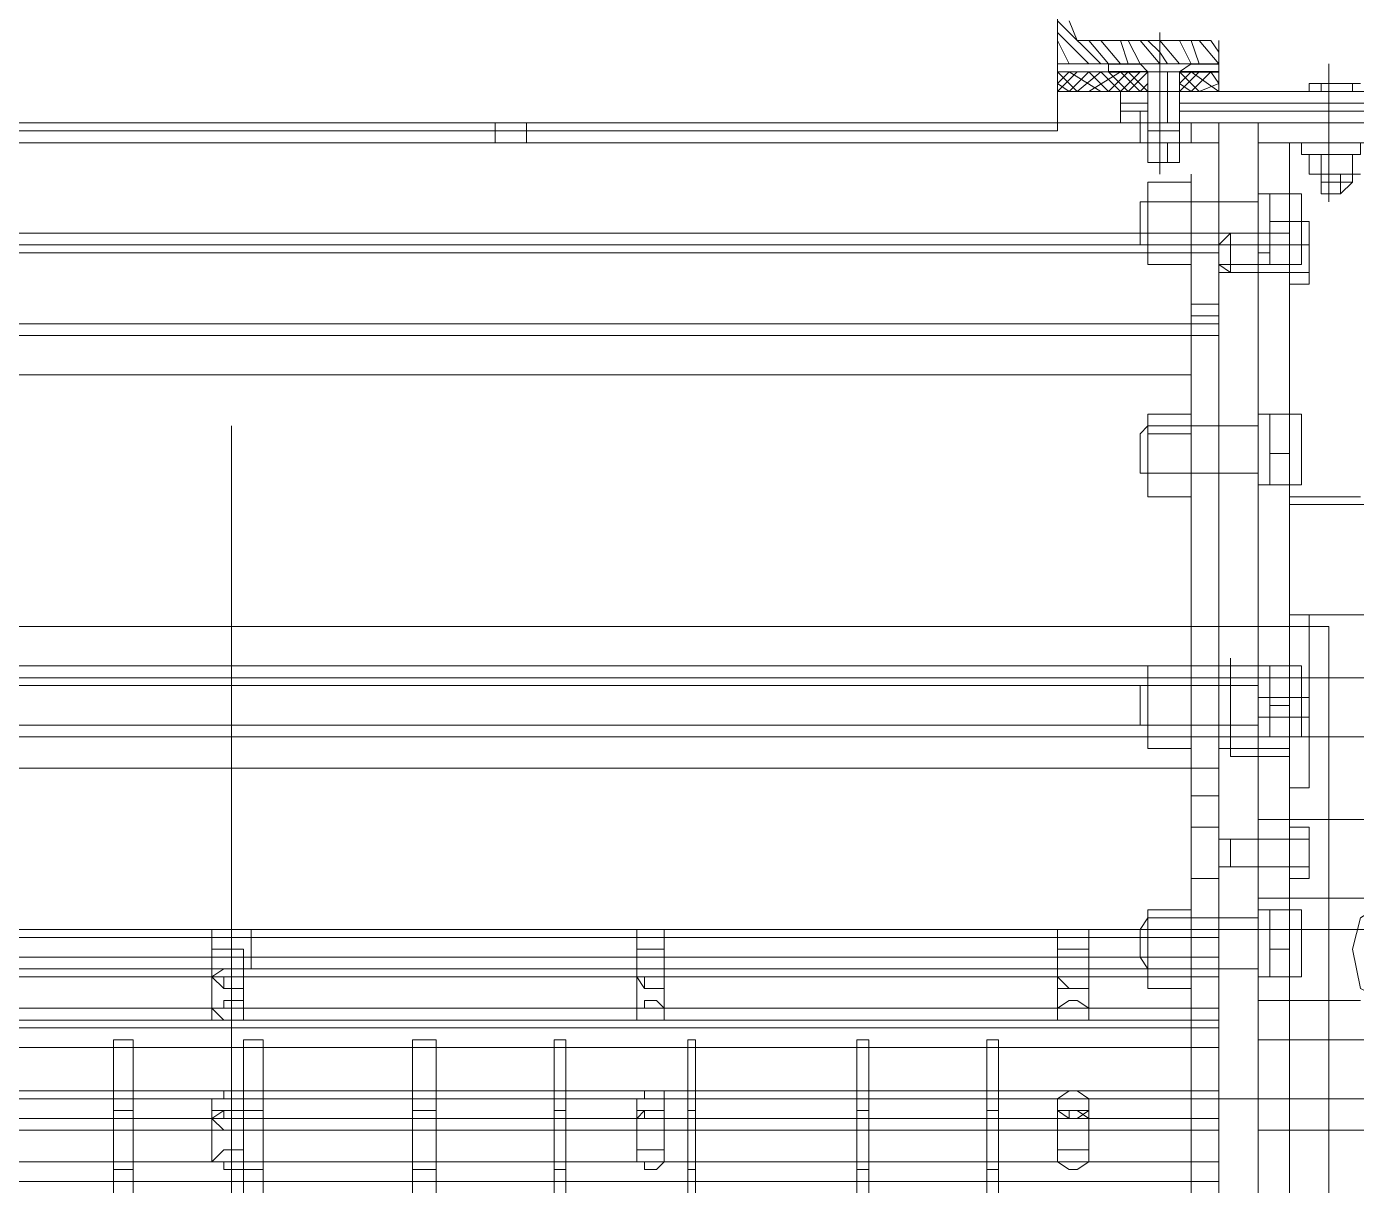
# Model space of a CAD drawing. Header units: millimetres. Extents: x 3220 to 226993, y 817 to 176024.
# Drawn here: x 73873.4 to 74362.5, y 89107.6 to 89533.6 of the extents above; entities that cross this region are included whole.
import ezdxf

# ---------------------------------------------------------------- set-up
doc = ezdxf.new("R2010")
doc.units = ezdxf.units.MM

# ---------------------------------------------------------------- blocks, each defined once
blk = doc.blocks.new('ligne broyage 2')
at = {"color": 7, "linetype": 'Continuous', "lineweight": 15, "true_color": 0x000007}
for points in [[(1771.13, 10342.84), (1771.13, 9728.04), (1771.13, 9728.04)], [(1771.13, 9811.94), (1771.13, 9752.63), (1711.82, 9752.63)], [(1771.13, 9811.94), (1771.13, 9752.63), (1711.82, 9752.63)], [(1759.56, 9761.31), (1763.9, 9761.31), (1766.79, 9768.55)], [(1759.56, 9761.31), (1763.9, 9761.31), (1766.79, 9768.55)], [(1711.82, 9752.63), (1711.82, 9756.97), (1714.71, 9761.31)], [(1711.82, 9756.97), (1711.82, 9761.31)], [(1711.82, 9752.63), (1711.82, 9756.97), (1714.71, 9761.31)], [(1711.82, 9756.97), (1711.82, 9761.31)], [(1759.56, 9761.31), (1714.71, 9761.31)], [(1759.56, 9761.31), (1714.71, 9761.31)]]:
    blk.add_lwpolyline(points, dxfattribs=at)
at = {"color": 1, "linetype": 'Continuous', "lineweight": 5, "true_color": 0x000001}
for points in [[(1755.22, 9752.63), (1771.13, 9768.55)], [(1759.56, 9752.63), (1771.13, 9764.21)], [(1711.82, 9752.63), (1719.05, 9761.31)], [(1719.05, 9752.63), (1721.95, 9761.31)], [(1721.95, 9752.63), (1726.29, 9761.31)], [(1726.29, 9752.63), (1733.52, 9761.31)], [(1733.52, 9752.63), (1740.75, 9761.31)], [(1733.52, 9756.97), (1737.86, 9761.31)], [(1740.75, 9752.63), (1745.09, 9761.31)], [(1745.09, 9752.63), (1747.99, 9761.31)], [(1747.99, 9752.63), (1755.22, 9761.31)], [(1752.32, 9752.63), (1759.56, 9761.31)], [(1766.79, 9752.63), (1771.13, 9761.31)], [(1730.63, 9752.63), (1733.52, 9756.97)], [(1771.13, 9752.63), (1771.13, 9756.97)]]:
    blk.add_lwpolyline(points, dxfattribs=at)
at = {"color": 7, "linetype": 'Continuous', "lineweight": 5, "true_color": 0x000007}
for points in [[(1755.22, 9752.63), (1771.13, 9768.55)], [(1733.52, 9712.13), (1733.52, 9764.21), (1733.52, 9764.21)], [(1759.56, 9752.63), (1771.13, 9764.21)], [(1711.82, 9752.63), (1719.05, 9761.31)], [(1719.05, 9752.63), (1721.95, 9761.31)], [(1721.95, 9752.63), (1726.29, 9761.31)], [(1726.29, 9752.63), (1733.52, 9761.31)], [(1733.52, 9756.97), (1737.86, 9761.31)], [(1733.52, 9752.63), (1740.75, 9761.31)], [(1740.75, 9752.63), (1745.09, 9761.31)], [(1745.09, 9752.63), (1747.99, 9761.31)], [(1747.99, 9752.63), (1755.22, 9761.31)], [(1752.32, 9752.63), (1759.56, 9761.31)], [(1766.79, 9752.63), (1771.13, 9761.31)], [(1730.63, 9752.63), (1733.52, 9756.97)], [(1771.13, 9752.63), (1771.13, 9756.97)], [(1671.32, 9702), (1671.32, 9752.63)], [(1671.32, 9702), (1671.32, 9752.63)], [(1711.82, 9749.74), (1711.82, 9752.63)], [(1721.95, 9752.63), (1711.82, 9752.63)], [(1711.82, 9749.74), (1711.82, 9752.63)], [(1711.82, 9742.51), (1721.95, 9749.74)], [(1711.82, 9745.4), (1714.71, 9749.74)], [(1711.82, 9745.4), (1714.71, 9749.74)], [(1711.82, 9742.51), (1721.95, 9749.74)], [(1721.95, 9742.51), (1714.71, 9749.74)], [(1721.95, 9742.51), (1714.71, 9749.74)], [(1719.05, 9742.51), (1726.29, 9749.74)], [(1726.29, 9742.51), (1719.05, 9749.74)], [(1719.05, 9742.51), (1726.29, 9749.74)], [(1726.29, 9742.51), (1719.05, 9749.74)], [(1726.29, 9749.74), (1721.95, 9752.63)], [(1726.29, 9745.4), (1721.95, 9749.74)], [(1726.29, 9745.4), (1721.95, 9749.74)], [(1726.29, 9749.74), (1726.29, 9730.94)], [(1730.63, 9749.74), (1730.63, 9730.94)], [(1737.86, 9749.74), (1740.75, 9752.63)], [(1737.86, 9742.51), (1745.09, 9749.74)], [(1737.86, 9745.4), (1737.86, 9749.74)], [(1745.09, 9742.51), (1737.86, 9749.74)], [(1737.86, 9749.74), (1752.32, 9749.74), (1740.75, 9749.74)], [(1737.86, 9749.74), (1737.86, 9730.94)], [(1737.86, 9745.4), (1737.86, 9749.74)], [(1737.86, 9742.51), (1745.09, 9749.74)], [(1745.09, 9742.51), (1737.86, 9749.74)], [(1737.86, 9749.74), (1737.86, 9730.94)], [(1752.32, 9752.63), (1740.75, 9752.63)], [(1740.75, 9742.51), (1747.99, 9749.74)], [(1747.99, 9742.51), (1740.75, 9749.74)], [(1740.75, 9742.51), (1747.99, 9749.74)], [(1747.99, 9742.51), (1740.75, 9749.74)], [(1745.09, 9742.51), (1752.32, 9749.74)], [(1752.32, 9742.51), (1745.09, 9749.74)], [(1745.09, 9742.51), (1752.32, 9749.74)], [(1752.32, 9742.51), (1745.09, 9749.74)], [(1747.99, 9742.51), (1755.22, 9749.74)], [(1759.56, 9742.51), (1747.99, 9749.74)], [(1747.99, 9742.51), (1755.22, 9749.74)], [(1759.56, 9742.51), (1747.99, 9749.74)], [(1752.32, 9742.51), (1759.56, 9749.74)], [(1752.32, 9742.51), (1759.56, 9749.74)], [(1755.22, 9742.51), (1766.79, 9749.74)], [(1763.9, 9742.51), (1755.22, 9749.74)], [(1755.22, 9742.51), (1766.79, 9749.74)], [(1763.9, 9742.51), (1755.22, 9749.74)], [(1766.79, 9742.51), (1759.56, 9749.74)], [(1766.79, 9742.51), (1759.56, 9749.74)], [(1763.9, 9742.51), (1771.13, 9749.74)], [(1771.13, 9742.51), (1763.9, 9749.74)], [(1763.9, 9742.51), (1771.13, 9749.74)], [(1771.13, 9742.51), (1763.9, 9749.74)], [(1771.13, 9745.4), (1766.79, 9749.74)], [(1771.13, 9745.4), (1766.79, 9749.74)], [(1662.64, 9745.4), (1659.74, 9745.4), (1659.74, 9745.4)], [(1662.64, 9745.4), (1678.55, 9745.4)], [(1662.64, 9745.4), (1662.64, 9742.51)], [(1678.55, 9745.4), (1662.64, 9745.4), (1662.64, 9745.4)], [(1674.21, 9745.4), (1674.21, 9742.51)], [(1678.55, 9745.4), (1678.55, 9742.51), (1678.55, 9742.51)], [(1719.05, 9742.51), (1711.82, 9745.4)], [(1719.05, 9742.51), (1711.82, 9745.4)], [(1721.95, 9742.51), (1726.29, 9745.4)], [(1721.95, 9742.51), (1726.29, 9745.4)], [(1726.29, 9742.51), (1726.29, 9745.4)], [(1726.29, 9742.51), (1726.29, 9745.4)], [(1740.75, 9742.51), (1737.86, 9745.4)], [(1740.75, 9742.51), (1737.86, 9745.4)], [(1766.79, 9742.51), (1771.13, 9745.4)], [(1766.79, 9742.51), (1771.13, 9745.4)], [(1771.13, 9742.51), (1771.13, 9745.4)], [(1771.13, 9742.51), (1771.13, 9745.4)], [(1755.22, 9742.51), (1655.4, 9742.51)], [(1659.74, 9742.51), (1678.55, 9742.51)], [(1714.71, 9742.51), (1711.82, 9742.51)], [(1714.71, 9742.51), (1711.82, 9742.51)], [(1747.99, 9730.94), (1747.99, 9742.51)], [(1726.29, 9735.28), (1655.4, 9735.28)], [(1747.99, 9735.28), (1737.86, 9735.28)], [(1740.75, 9730.94), (1740.75, 9735.28)], [(1659.74, 9723.7), (1655.4, 9723.7), (1697.35, 9723.7), (1655.4, 9723.7), (1655.4, 9730.94)], [(1655.4, 9730.94), (1755.22, 9730.94)], [(1655.4, 9730.94), (1755.22, 9730.94)], [(1697.35, 9730.94), (1711.82, 9730.94)], [(1697.35, 9730.94), (1697.35, 9545.77)], [(1697.35, 9545.77), (1697.35, 9730.94)], [(1711.82, 9730.94), (1697.35, 9730.94), (1697.35, 9723.7)], [(1697.35, 9730.94), (1697.35, 9723.7)], [(1711.82, 9730.94), (1697.35, 9730.94), (2440.9, 9730.94)], [(1711.82, 9730.94), (2440.9, 9730.94)], [(1711.82, 9730.94), (1711.82, 9545.77)], [(1711.82, 9730.94), (1711.82, 9545.77)], [(1726.29, 9728.04), (1726.29, 9730.94), (1721.95, 9730.94), (1721.95, 9728.04)], [(1740.75, 9728.04), (1740.75, 9730.94), (1737.86, 9730.94), (1737.86, 9728.04)], [(1966.42, 9730.94), (1966.42, 9723.7)], [(1966.42, 9730.94), (1966.42, 9723.7)], [(1977.99, 9723.7), (1977.99, 9730.94)], [(1977.99, 9723.7), (1977.99, 9730.94)], [(1655.4, 9723.7), (1697.35, 9723.7)], [(1697.35, 9723.7), (1655.4, 9723.7), (1655.4, 9723.7)], [(1659.74, 9723.7), (1659.74, 9719.36), (1681.44, 9719.36)], [(1659.74, 9723.7), (1681.44, 9723.7)], [(1681.44, 9723.7), (1681.44, 9719.36)], [(1685.78, 9168.22), (1685.78, 9723.7)], [(1711.82, 9723.7), (1721.95, 9723.7)], [(1721.95, 9728.04), (1721.95, 9723.7)], [(1721.95, 9723.7), (2429.32, 9723.7)], [(1721.95, 9723.7), (2429.32, 9723.7), (2429.32, 9723.7)], [(1721.95, 9723.7), (1740.75, 9723.7), (1740.75, 9723.7)], [(1726.29, 9728.04), (1726.29, 9723.7)], [(1737.86, 9728.04), (1726.29, 9728.04)], [(1726.29, 9723.7), (1740.75, 9723.7)], [(1726.29, 9723.7), (1726.29, 9716.47)], [(1730.63, 9723.7), (1730.63, 9716.47)], [(1737.86, 9728.04), (1737.86, 9723.7)], [(1737.86, 9723.7), (1737.86, 9716.47)], [(1737.86, 9723.7), (1737.86, 9716.47), (1737.86, 9716.47)], [(1740.75, 9728.04), (1740.75, 9723.7)], [(1771.13, 9728.04), (2378.69, 9728.04), (2378.69, 9728.04)], [(1662.64, 9719.36), (1659.74, 9719.36), (1659.74, 9719.36)], [(1662.64, 9712.13), (1662.64, 9719.36), (1674.21, 9719.36)], [(1674.21, 9719.36), (1674.21, 9712.13)], [(1678.55, 9719.36), (1674.21, 9719.36), (1674.21, 9719.36)], [(1678.55, 9719.36), (1678.55, 9712.13)], [(1730.63, 9716.47), (1726.29, 9716.47), (1737.86, 9716.47)], [(1730.63, 9716.47), (1737.86, 9716.47)], [(1659.74, 9712.13), (1678.55, 9712.13), (1678.55, 9712.13)], [(1662.64, 9709.24), (1666.98, 9704.9), (1666.98, 9712.13)], [(1662.64, 9712.13), (1662.64, 9709.24)], [(1678.55, 9712.13), (1662.64, 9712.13)], [(1662.64, 9709.24), (1674.21, 9709.24), (1674.21, 9704.9)], [(1674.21, 9712.13), (1674.21, 9704.9)], [(1674.21, 9712.13), (1674.21, 9709.24)], [(1721.95, 9664.39), (1721.95, 9712.13)], [(1721.95, 9709.24), (1721.95, 9704.9), (1721.95, 9704.9)], [(1721.95, 9709.24), (1737.86, 9709.24), (1737.86, 9709.24)], [(1721.95, 9702), (1721.95, 9709.24), (1721.95, 9709.24)], [(1737.86, 9702), (1737.86, 9709.24), (1737.86, 9704.9)], [(1674.21, 9704.9), (1666.98, 9704.9)], [(1681.44, 9704.9), (1681.44, 9683.2)], [(1693.02, 9704.9), (1681.44, 9704.9), (1681.44, 9704.9)], [(1685.78, 9704.9), (1685.78, 9694.77)], [(1693.02, 9704.9), (1693.02, 9694.77)], [(1697.35, 9704.9), (1693.02, 9704.9)], [(1721.95, 9702), (1737.86, 9702), (1737.86, 9704.9)], [(1721.95, 9704.9), (1721.95, 9702), (1721.95, 9702)], [(1737.86, 9683.2), (1737.86, 9704.9)], [(1737.86, 9702), (1697.35, 9702), (1697.35, 9702)], [(1721.95, 9686.09), (1721.95, 9702), (1721.95, 9702)], [(1737.86, 9686.09), (1737.86, 9702), (1737.86, 9702)], [(1737.86, 9702), (1737.86, 9686.09)], [(1740.75, 9702), (1737.86, 9702)], [(1740.75, 9686.09), (1740.75, 9702)], [(1678.55, 9694.77), (1678.55, 9675.97), (1678.55, 9675.97)], [(1678.55, 9694.77), (1685.78, 9694.77), (1685.78, 9690.43)], [(1678.55, 9694.77), (1678.55, 9690.43)], [(1685.78, 9678.86), (1685.78, 9694.77), (1693.02, 9694.77)], [(1685.78, 9690.43), (1685.78, 9694.77)], [(1685.78, 9690.43), (1685.78, 9694.77)], [(1693.02, 9694.77), (1693.02, 9678.86)], [(1678.55, 9675.97), (1678.55, 9690.43), (1678.55, 9690.43)], [(1707.48, 9690.43), (1685.78, 9690.43)], [(1685.78, 9686.09), (1685.78, 9690.43), (1685.78, 9690.43)], [(1697.35, 9690.43), (1685.78, 9690.43)], [(1707.48, 9690.43), (1707.48, 9675.97), (1711.82, 9678.86)], [(1711.82, 9686.09), (1707.48, 9690.43)], [(1711.82, 9690.43), (1707.48, 9690.43), (1707.48, 9675.97)], [(2440.9, 9690.43), (1711.82, 9690.43)], [(1678.55, 9686.09), (1685.78, 9686.09)], [(1707.48, 9686.09), (1685.78, 9686.09)], [(1685.78, 9675.97), (1685.78, 9686.09), (1685.78, 9686.09)], [(1697.35, 9686.09), (1737.86, 9686.09)], [(1711.82, 9686.09), (1697.35, 9686.09)], [(1711.82, 9686.09), (2440.9, 9686.09)], [(1721.95, 9686.09), (1737.86, 9686.09)], [(1737.86, 9686.09), (1721.95, 9686.09), (1721.95, 9683.2)], [(1737.86, 9686.09), (1721.95, 9686.09), (1721.95, 9678.86), (1721.95, 9683.2)], [(1737.86, 9678.86), (1737.86, 9686.09), (1737.86, 9683.2)], [(1737.86, 9686.09), (1740.75, 9686.09)], [(1681.44, 9683.2), (1681.44, 9678.86)], [(1693.02, 9683.2), (1697.35, 9683.2)], [(1711.82, 9683.2), (2440.9, 9683.2)], [(1711.82, 9683.2), (2440.9, 9683.2)], [(1737.86, 9678.86), (1737.86, 9683.2)], [(1678.55, 9671.63), (1678.55, 9675.97), (1685.78, 9675.97)], [(1678.55, 9675.97), (1678.55, 9671.63), (1678.55, 9671.63)], [(1681.44, 9678.86), (1693.02, 9678.86), (1693.02, 9678.86)], [(1707.48, 9678.86), (1685.78, 9678.86)], [(1685.78, 9675.97), (1685.78, 9678.86), (1685.78, 9678.86)], [(1685.78, 9675.97), (1707.48, 9675.97)], [(1685.78, 9675.97), (1685.78, 9671.63), (1685.78, 9671.63)], [(1685.78, 9671.63), (1685.78, 9675.97)], [(1685.78, 9675.97), (1697.35, 9675.97)], [(1697.35, 9678.86), (1711.82, 9678.86)], [(1711.82, 9675.97), (1707.48, 9675.97)], [(1721.95, 9678.86), (1737.86, 9678.86), (1737.86, 9678.86)], [(1678.55, 9671.63), (1685.78, 9671.63), (1685.78, 9671.63)], [(1711.82, 9664.39), (1721.95, 9664.39)], [(1721.95, 9349.04), (1721.95, 9664.39)], [(1711.82, 9660.05), (1721.95, 9660.05)], [(1711.82, 9657.16), (2440.9, 9657.16)], [(2440.9, 9657.16), (1711.82, 9657.16)], [(2440.9, 9652.82), (1711.82, 9652.82)], [(1721.95, 9638.36), (2429.32, 9638.36)], [(1681.44, 9623.89), (1685.78, 9623.89)], [(1681.44, 9623.89), (1681.44, 9619.55)], [(1685.78, 9623.89), (1693.02, 9623.89)], [(1685.78, 9623.89), (1685.78, 9609.42)], [(1693.02, 9623.89), (1693.02, 9597.85), (1693.02, 9597.85)], [(1697.35, 9623.89), (1693.02, 9623.89)], [(1737.86, 9619.55), (1721.95, 9619.55), (1721.95, 9623.89)], [(1721.95, 9623.89), (1737.86, 9623.89)], [(1721.95, 9623.89), (1721.95, 9616.66), (1721.95, 9616.66)], [(1737.86, 9616.66), (1737.86, 9623.89), (1737.86, 9619.55)], [(1681.44, 9597.85), (1681.44, 9619.55)], [(1737.86, 9619.55), (1697.35, 9619.55)], [(1721.95, 9616.66), (1737.86, 9616.66), (1737.86, 9619.55)], [(1721.95, 9619.55), (1721.95, 9616.66)], [(1721.95, 9602.19), (1721.95, 9616.66), (1721.95, 9616.66)], [(1737.86, 9616.66), (1721.95, 9616.66)], [(1737.86, 9597.85), (1737.86, 9619.55), (1737.86, 9619.55)], [(1737.86, 9602.19), (1737.86, 9619.55), (1740.75, 9616.66)], [(1737.86, 9602.19), (1737.86, 9616.66), (1737.86, 9616.66)], [(1740.75, 9602.19), (1740.75, 9616.66)], [(2074.91, 9619.55), (2074.91, 9253.56)], [(1693.02, 9609.42), (1685.78, 9609.42), (1685.78, 9597.85)], [(1681.44, 9597.85), (1681.44, 9602.19)], [(1697.35, 9602.19), (1737.86, 9602.19)], [(1721.95, 9602.19), (1737.86, 9602.19)], [(1737.86, 9602.19), (1721.95, 9602.19), (1721.95, 9597.85)], [(1737.86, 9602.19), (1721.95, 9602.19), (1721.95, 9593.51)], [(1737.86, 9602.19), (1737.86, 9593.51), (1737.86, 9593.51)], [(1737.86, 9597.85), (1737.86, 9602.19), (1737.86, 9602.19)], [(1737.86, 9602.19), (1740.75, 9602.19), (1740.75, 9602.19)], [(1681.44, 9597.85), (1693.02, 9597.85), (1693.02, 9597.85)], [(1693.02, 9597.85), (1697.35, 9597.85)], [(1721.95, 9597.85), (1721.95, 9593.51)], [(1737.86, 9593.51), (1737.86, 9597.85)], [(1685.78, 9593.51), (1659.74, 9593.51)], [(1721.95, 9593.51), (1737.86, 9593.51), (1737.86, 9593.51)], [(1685.78, 9590.62), (1655.4, 9590.62)], [(1659.74, 9550.11), (1685.78, 9550.11), (1655.4, 9550.11)], [(1678.55, 9545.77), (1678.55, 9550.11)], [(2481.4, 9545.77), (1671.32, 9545.77)], [(1671.32, 9545.77), (1671.32, 9445.96)], [(1678.55, 9545.77), (1685.78, 9545.77), (1685.78, 9545.77)], [(1685.78, 9486.46), (1685.78, 9545.77), (1685.78, 9545.77)], [(1697.35, 9545.77), (1697.35, 8427.57)], [(1697.35, 8427.57), (1697.35, 9545.77)], [(1711.82, 9545.77), (1711.82, 9531.31)], [(1711.82, 9545.77), (1711.82, 8427.57)], [(1707.48, 9531.31), (1707.48, 9534.2)], [(1678.55, 9526.97), (1678.55, 9531.31)], [(1681.44, 9531.31), (1685.78, 9531.31)], [(1681.44, 9531.31), (1681.44, 9526.97)], [(1707.48, 9531.31), (1685.78, 9531.31)], [(1685.78, 9531.31), (1693.02, 9531.31)], [(1685.78, 9531.31), (1685.78, 9516.84)], [(1697.35, 9531.31), (1685.78, 9531.31)], [(1693.02, 9531.31), (1693.02, 9505.27), (1693.02, 9505.27)], [(1711.82, 9531.31), (1697.35, 9531.31)], [(1707.48, 9526.97), (1707.48, 9531.31)], [(1711.82, 9531.31), (2440.9, 9531.31)], [(1721.95, 9531.31), (1737.86, 9531.31)], [(1721.95, 9531.31), (1721.95, 9524.08), (1721.95, 9524.08)], [(1721.95, 9531.31), (1721.95, 9526.97)], [(1737.86, 9524.08), (1737.86, 9531.31), (1737.86, 9526.97)], [(1711.82, 9526.97), (1645.28, 9526.97)], [(1681.44, 9526.97), (1681.44, 9505.27)], [(1685.78, 9519.74), (1685.78, 9524.08)], [(1697.35, 9526.97), (1693.02, 9526.97)], [(1737.86, 9524.08), (1697.35, 9524.08)], [(2440.9, 9526.97), (1711.82, 9526.97)], [(1711.82, 9524.08), (2440.9, 9524.08)], [(1711.82, 9524.08), (2440.9, 9524.08)], [(1711.82, 9524.08), (2440.9, 9524.08)], [(1721.95, 9526.97), (1721.95, 9524.08)], [(1721.95, 9524.08), (1737.86, 9524.08)], [(1721.95, 9524.08), (1737.86, 9524.08)], [(1721.95, 9509.61), (1721.95, 9524.08), (1721.95, 9524.08)], [(1737.86, 9524.08), (1721.95, 9524.08)], [(1737.86, 9524.08), (1737.86, 9526.97)], [(1737.86, 9505.27), (1737.86, 9526.97)], [(1740.75, 9509.61), (1740.75, 9524.08), (1737.86, 9524.08)], [(1685.78, 9519.74), (1678.55, 9519.74)], [(1685.78, 9512.5), (1685.78, 9519.74), (1697.35, 9519.74)], [(1693.02, 9516.84), (1685.78, 9516.84), (1685.78, 9505.27)], [(1678.55, 9512.5), (1685.78, 9512.5)], [(1678.55, 9505.27), (1678.55, 9509.61)], [(1681.44, 9505.27), (1681.44, 9509.61)], [(1685.78, 9512.5), (1697.35, 9512.5)], [(1697.35, 9509.61), (1737.86, 9509.61)], [(1707.48, 9505.27), (1707.48, 9509.61)], [(2440.9, 9509.61), (1711.82, 9509.61)], [(1711.82, 9509.61), (2440.9, 9509.61)], [(1721.95, 9509.61), (1737.86, 9509.61)], [(1737.86, 9509.61), (1721.95, 9509.61), (1721.95, 9500.93)], [(1737.86, 9509.61), (1721.95, 9509.61), (1721.95, 9505.27)], [(1737.86, 9500.93), (1737.86, 9509.61), (1737.86, 9505.27)], [(1737.86, 9509.61), (1740.75, 9509.61)], [(1645.28, 9505.27), (2495.87, 9505.27)], [(1681.44, 9505.27), (1693.02, 9505.27), (1693.02, 9505.27)], [(1693.02, 9505.27), (1697.35, 9505.27)], [(1711.82, 9505.27), (2440.9, 9505.27)], [(1721.95, 9505.27), (1721.95, 9500.93)], [(1737.86, 9500.93), (1737.86, 9505.27)], [(1685.78, 9500.93), (1697.35, 9500.93)], [(1697.35, 9500.93), (1711.82, 9500.93)], [(1707.48, 9498.04), (1707.48, 9500.93), (1707.48, 9500.93)], [(1721.95, 9500.93), (1737.86, 9500.93)], [(1685.78, 9498.04), (1707.48, 9498.04)], [(1678.55, 9486.46), (1678.55, 9490.8)], [(2429.32, 9493.7), (1721.95, 9493.7)], [(1678.55, 9486.46), (1685.78, 9486.46), (1685.78, 9486.46)], [(1721.95, 9483.57), (1711.82, 9483.57)], [(1655.4, 9474.89), (1697.35, 9474.89), (1697.35, 9474.89)], [(1685.78, 9472), (1685.78, 9474.89)], [(1685.78, 9472), (1685.78, 9474.89)], [(1685.78, 9472), (1685.78, 9474.89)], [(1678.55, 9453.19), (1678.55, 9472)], [(1678.55, 9472), (1678.55, 9467.66), (1678.55, 9467.66)], [(1678.55, 9472), (1685.78, 9472), (1685.78, 9472)], [(1685.78, 9467.66), (1685.78, 9472), (1685.78, 9472)], [(1721.95, 9472), (1711.82, 9472)], [(1678.55, 9467.66), (1678.55, 9457.53)], [(1678.55, 9467.66), (1685.78, 9467.66)], [(1707.48, 9467.66), (1685.78, 9467.66)], [(1707.48, 9467.66), (1685.78, 9467.66)], [(1685.78, 9457.53), (1685.78, 9467.66), (1685.78, 9467.66)], [(1697.35, 9467.66), (1685.78, 9467.66)], [(1711.82, 9467.66), (1697.35, 9467.66)], [(1707.48, 9467.66), (1707.48, 9457.53), (1711.82, 9457.53)], [(1711.82, 9467.66), (1707.48, 9467.66)], [(1711.82, 9467.66), (1707.48, 9467.66), (1707.48, 9457.53)], [(1678.55, 9457.53), (1685.78, 9457.53), (1685.78, 9457.53)], [(1678.55, 9457.53), (1678.55, 9453.19), (1678.55, 9453.19)], [(1707.48, 9457.53), (1685.78, 9457.53)], [(1685.78, 9457.53), (1707.48, 9457.53)], [(1685.78, 9457.53), (1685.78, 9453.19), (1685.78, 9453.19)], [(1685.78, 9453.19), (1685.78, 9457.53), (1685.78, 9457.53)], [(1685.78, 9453.19), (1685.78, 9457.53)], [(1685.78, 9457.53), (1697.35, 9457.53)], [(1697.35, 9457.53), (1711.82, 9457.53)], [(1711.82, 9457.53), (1707.48, 9457.53)], [(1678.55, 9453.19), (1685.78, 9453.19), (1685.78, 9453.19)], [(1711.82, 9453.19), (1721.95, 9453.19)], [(1629.37, 9445.96), (1697.35, 9445.96), (1697.35, 9445.96)], [(1662.64, 9427.15), (1659.74, 9438.73), (1648.17, 9445.96)], [(1671.32, 9434.39), (1671.32, 9445.96)], [(1681.44, 9441.62), (1681.44, 9434.39)], [(1693.02, 9441.62), (1681.44, 9441.62), (1681.44, 9441.62)], [(1685.78, 9441.62), (1685.78, 9427.15)], [(1693.02, 9441.62), (1693.02, 9427.15)], [(1697.35, 9441.62), (1693.02, 9441.62), (1693.02, 9441.62)], [(1721.95, 9434.39), (1721.95, 9441.62), (1721.95, 9441.62)], [(1721.95, 9441.62), (1737.86, 9441.62), (1737.86, 9441.62)], [(1737.86, 9417.03), (1737.86, 9441.62)], [(1737.86, 9438.73), (1737.86, 9441.62), (1737.86, 9441.62)], [(1737.86, 9438.73), (1697.35, 9438.73)], [(1711.82, 9438.73), (1721.95, 9438.73), (1721.95, 9438.73)], [(1721.95, 9438.73), (1721.95, 9434.39)], [(1721.95, 9438.73), (1737.86, 9438.73)], [(1737.86, 9438.73), (1737.86, 9419.92)], [(1740.75, 9434.39), (1737.86, 9438.73)], [(2495.87, 9434.39), (1629.37, 9434.39)], [(1671.32, 9434.39), (1671.32, 9372.18)], [(1681.44, 9434.39), (1681.44, 9417.03)], [(1721.95, 9434.39), (1711.82, 9434.39)], [(2440.9, 9434.39), (1711.82, 9434.39)], [(1711.82, 9431.49), (2440.9, 9431.49)], [(1737.86, 9434.39), (1721.95, 9434.39)], [(1721.95, 9434.39), (1737.86, 9434.39)], [(1721.95, 9419.92), (1721.95, 9434.39), (1721.95, 9434.39)], [(2429.32, 9434.39), (1721.95, 9434.39)], [(1737.86, 9419.92), (1737.86, 9434.39), (1737.86, 9434.39)], [(1740.75, 9434.39), (1740.75, 9424.26), (1737.86, 9419.92)], [(1759.56, 9431.49), (1759.56, 9434.39)], [(1766.79, 9431.49), (1759.56, 9431.49), (1759.56, 9431.49)], [(1759.56, 9431.49), (1759.56, 9419.92)], [(1771.13, 9431.49), (1771.13, 9434.39)], [(1771.13, 9431.49), (1771.13, 9434.39)], [(1771.13, 9419.92), (1771.13, 9431.49)], [(1915.79, 9431.49), (1915.79, 9434.39), (1915.79, 9434.39)], [(1918.68, 9431.49), (1915.79, 9431.49), (1915.79, 9431.49)], [(1915.79, 9431.49), (1915.79, 9419.92)], [(1925.91, 9431.49), (1925.91, 9434.39), (1925.91, 9434.39)], [(1925.91, 9419.92), (1925.91, 9431.49)], [(2067.68, 9431.49), (2067.68, 9434.39)], [(2067.68, 9431.49), (2067.68, 9419.92), (2067.68, 9419.92)], [(2074.91, 9431.49), (2067.68, 9431.49), (2067.68, 9431.49)], [(2082.15, 9431.49), (2082.15, 9434.39)], [(2082.15, 9419.92), (2082.15, 9431.49), (2082.15, 9431.49)], [(1629.37, 9412.69), (1645.28, 9405.46), (1659.74, 9412.69), (1662.64, 9427.15)], [(1681.44, 9417.03), (1685.78, 9417.03), (1685.78, 9427.15)], [(1685.78, 9427.15), (1693.02, 9427.15)], [(1693.02, 9427.15), (1693.02, 9417.03)], [(1721.95, 9424.26), (1711.82, 9424.26)], [(2440.9, 9424.26), (1711.82, 9424.26)], [(2440.9, 9424.26), (1711.82, 9424.26)], [(2440.9, 9424.26), (1711.82, 9424.26)], [(2440.9, 9424.26), (1711.82, 9424.26)], [(1721.95, 9424.26), (1737.86, 9424.26)], [(1759.56, 9424.26), (1759.56, 9417.03)], [(1759.56, 9419.92), (1759.56, 9424.26), (1759.56, 9424.26)], [(1759.56, 9419.92), (1759.56, 9424.26)], [(1771.13, 9417.03), (1771.13, 9424.26)], [(1771.13, 9419.92), (1771.13, 9424.26)], [(1915.79, 9424.26), (1915.79, 9417.03)], [(1915.79, 9419.92), (1915.79, 9424.26)], [(1915.79, 9419.92), (1915.79, 9424.26), (1915.79, 9424.26)], [(1925.91, 9417.03), (1925.91, 9424.26)], [(1925.91, 9419.92), (1925.91, 9424.26)], [(2070.57, 9424.26), (2070.57, 9417.03)], [(2070.57, 9419.92), (2070.57, 9424.26)], [(2082.15, 9417.03), (2082.15, 9424.26), (2082.15, 9424.26)], [(2082.15, 9419.92), (2082.15, 9424.26)], [(1681.44, 9417.03), (1681.44, 9419.92)], [(1685.78, 9417.03), (1693.02, 9417.03)], [(1693.02, 9417.03), (1697.35, 9417.03)], [(1697.35, 9419.92), (1737.86, 9419.92)], [(1711.82, 9419.92), (2440.9, 9419.92)], [(2440.9, 9419.92), (1711.82, 9419.92)], [(2440.9, 9419.92), (1711.82, 9419.92)], [(2440.9, 9419.92), (1711.82, 9419.92)], [(2440.9, 9419.92), (1711.82, 9419.92)], [(1711.82, 9417.03), (2440.9, 9417.03)], [(1711.82, 9417.03), (2440.9, 9417.03)], [(1721.95, 9419.92), (1737.86, 9419.92)], [(1721.95, 9419.92), (1721.95, 9417.03), (1721.95, 9417.03)], [(1737.86, 9419.92), (1721.95, 9419.92), (1721.95, 9412.69)], [(1721.95, 9417.03), (1721.95, 9412.69), (1721.95, 9412.69)], [(1737.86, 9419.92), (1737.86, 9412.69), (1737.86, 9412.69)], [(1737.86, 9417.03), (1737.86, 9419.92)], [(1737.86, 9412.69), (1737.86, 9417.03)], [(1759.56, 9419.92), (1759.56, 9417.03), (1759.56, 9417.03)], [(1771.13, 9419.92), (1759.56, 9419.92), (1759.56, 9419.92)], [(1759.56, 9417.03), (1759.56, 9412.69), (1771.13, 9412.69), (1771.13, 9419.92)], [(1771.13, 9419.92), (1759.56, 9419.92), (1759.56, 9419.92)], [(1759.56, 9419.92), (1759.56, 9417.03)], [(1759.56, 9417.03), (1759.56, 9401.12), (1771.13, 9401.12), (1771.13, 9405.46), (1766.79, 9408.35), (1763.9, 9408.35), (1759.56, 9405.46)], [(1763.9, 9419.92), (1766.79, 9419.92), (1766.79, 9419.92)], [(1771.13, 9417.03), (1771.13, 9419.92)], [(1771.13, 9405.46), (1771.13, 9417.03)], [(1915.79, 9419.92), (1915.79, 9417.03), (1915.79, 9417.03)], [(1923.02, 9419.92), (1915.79, 9419.92), (1915.79, 9419.92)], [(1915.79, 9417.03), (1915.79, 9412.69), (1923.02, 9412.69), (1925.91, 9417.03), (1925.91, 9419.92), (1923.02, 9419.92)], [(1925.91, 9419.92), (1915.79, 9419.92), (1915.79, 9419.92)], [(1915.79, 9417.03), (1915.79, 9419.92), (1925.91, 9419.92)], [(1915.79, 9417.03), (1915.79, 9401.12), (1925.91, 9401.12), (1925.91, 9405.46), (1923.02, 9405.46), (1923.02, 9408.35), (1918.68, 9408.35), (1915.79, 9405.46)], [(1918.68, 9419.92), (1923.02, 9419.92), (1923.02, 9419.92)], [(1925.91, 9417.03), (1925.91, 9419.92)], [(1925.91, 9405.46), (1925.91, 9417.03)], [(2067.68, 9419.92), (2082.15, 9419.92), (2082.15, 9419.92)], [(2070.57, 9419.92), (2070.57, 9417.03), (2070.57, 9417.03)], [(2077.81, 9419.92), (2070.57, 9419.92), (2070.57, 9419.92)], [(2070.57, 9417.03), (2070.57, 9412.69), (2077.81, 9412.69), (2082.15, 9417.03), (2082.15, 9419.92), (2077.81, 9419.92)], [(2070.57, 9419.92), (2070.57, 9417.03)], [(2070.57, 9417.03), (2070.57, 9401.12), (2077.81, 9401.12), (2082.15, 9405.46), (2077.81, 9405.46), (2077.81, 9408.35), (2070.57, 9408.35), (2070.57, 9405.46)], [(2082.15, 9417.03), (2082.15, 9419.92)], [(2082.15, 9405.46), (2082.15, 9417.03)], [(1721.95, 9412.69), (1737.86, 9412.69)], [(1697.35, 9408.35), (1659.74, 9408.35)], [(1711.82, 9405.46), (2440.9, 9405.46)], [(2440.9, 9405.46), (1711.82, 9405.46)], [(2440.9, 9405.46), (1711.82, 9405.46)], [(1711.82, 9401.12), (2440.9, 9401.12), (1711.82, 9401.12), (2440.9, 9401.12)], [(2440.9, 9401.12), (1711.82, 9401.12)], [(2440.9, 9401.12), (1711.82, 9401.12)], [(1711.82, 9401.12), (2440.9, 9401.12)], [(1759.56, 9401.12), (1759.56, 9405.46)], [(1759.56, 9405.46), (1759.56, 9401.12)], [(1771.13, 9401.12), (1771.13, 9405.46)], [(1915.79, 9405.46), (1915.79, 9401.12)], [(1915.79, 9401.12), (1925.91, 9401.12), (1915.79, 9401.12), (1925.91, 9401.12)], [(1925.91, 9401.12), (1925.91, 9405.46)], [(2070.57, 9405.46), (2070.57, 9401.12)], [(2070.57, 9401.12), (2082.15, 9401.12), (2082.15, 9401.12)], [(2082.15, 9401.12), (2082.15, 9405.46)], [(1711.82, 9398.22), (2440.9, 9398.22)], [(1711.82, 9398.22), (2440.9, 9398.22)], [(1629.37, 9393.88), (1697.35, 9393.88), (1697.35, 9393.88)], [(1797.17, 9393.88), (1792.83, 9393.88)], [(1792.83, 9260.8), (1792.83, 9393.88)], [(1797.17, 9260.8), (1797.17, 9393.88)], [(1844.91, 9393.88), (1840.57, 9393.88)], [(1840.57, 9260.8), (1840.57, 9393.88)], [(1844.91, 9260.8), (1844.91, 9393.88)], [(1907.11, 9393.88), (1904.22, 9393.88)], [(1904.22, 9260.8), (1904.22, 9393.88)], [(1907.11, 9260.8), (1907.11, 9393.88)], [(1956.29, 9393.88), (1951.95, 9393.88)], [(1951.95, 9260.8), (1951.95, 9393.88)], [(1956.29, 9260.8), (1956.29, 9393.88)], [(2008.37, 9393.88), (1999.69, 9393.88)], [(1999.69, 9260.8), (1999.69, 9393.88)], [(2008.37, 9260.8), (2008.37, 9393.88)], [(2070.57, 9393.88), (2063.34, 9393.88)], [(2063.34, 9260.8), (2063.34, 9393.88)], [(2070.57, 9367.84), (2070.57, 9393.88)], [(2118.31, 9393.88), (2111.08, 9393.88)], [(2111.08, 9260.8), (2111.08, 9393.88)], [(2118.31, 9260.8), (2118.31, 9393.88)], [(1711.82, 9390.99), (2440.9, 9390.99)], [(1671.32, 9372.18), (1671.32, 9360.61), (1629.37, 9360.61)], [(2495.87, 9372.18), (1629.37, 9372.18)], [(1711.82, 9375.08), (2440.9, 9375.08)], [(1771.13, 9364.95), (1766.79, 9364.95), (1766.79, 9367.84), (1763.9, 9367.84), (1759.56, 9364.95), (1759.56, 9360.61), (1771.13, 9360.61), (1771.13, 9364.95), (1771.13, 9349.04)], [(1759.56, 9367.84), (1759.56, 9364.95), (1759.56, 9364.95)], [(1759.56, 9367.84), (1759.56, 9364.95), (1759.56, 9364.95)], [(1771.13, 9367.84), (1759.56, 9367.84), (1759.56, 9367.84)], [(1759.56, 9364.95), (1759.56, 9360.61), (1771.13, 9360.61), (1771.13, 9367.84), (1771.13, 9364.95)], [(1797.17, 9367.84), (1792.83, 9367.84)], [(1844.91, 9367.84), (1840.57, 9367.84)], [(1907.11, 9367.84), (1904.22, 9367.84)], [(1925.91, 9364.95), (1923.02, 9364.95), (1923.02, 9367.84), (1915.79, 9367.84), (1915.79, 9360.61), (1925.91, 9360.61), (1925.91, 9364.95), (1925.91, 9349.04)], [(1915.79, 9367.84), (1915.79, 9364.95), (1915.79, 9364.95)], [(1915.79, 9367.84), (1915.79, 9364.95), (1915.79, 9364.95)], [(1923.02, 9367.84), (1915.79, 9367.84), (1915.79, 9367.84)], [(1915.79, 9364.95), (1915.79, 9360.61), (1925.91, 9360.61), (1925.91, 9364.95), (1923.02, 9367.84)], [(1925.91, 9364.95), (1925.91, 9367.84)], [(1956.29, 9367.84), (1951.95, 9367.84)], [(2008.37, 9367.84), (1999.69, 9367.84)], [(2070.57, 9367.84), (2063.34, 9367.84)], [(2082.15, 9364.95), (2077.81, 9364.95), (2077.81, 9367.84), (2070.57, 9367.84), (2070.57, 9360.61), (2077.81, 9360.61), (2082.15, 9364.95), (2082.15, 9349.04)], [(2070.57, 9367.84), (2070.57, 9364.95), (2070.57, 9364.95)], [(2070.57, 9367.84), (2070.57, 9360.61), (2082.15, 9360.61), (2082.15, 9364.95)], [(2077.81, 9367.84), (2070.57, 9367.84), (2070.57, 9367.84)], [(2082.15, 9364.95), (2077.81, 9367.84), (2077.81, 9367.84)], [(2082.15, 9364.95), (2082.15, 9367.84)], [(2118.31, 9367.84), (2111.08, 9367.84)], [(2440.9, 9364.95), (1711.82, 9364.95)], [(1759.56, 9364.95), (1759.56, 9349.04), (1763.9, 9346.15), (1766.79, 9346.15), (1771.13, 9349.04), (1771.13, 9353.38), (1759.56, 9353.38), (1759.56, 9349.04)], [(1915.79, 9364.95), (1915.79, 9349.04), (1918.68, 9346.15), (1923.02, 9346.15), (1923.02, 9349.04), (1925.91, 9349.04), (1925.91, 9353.38), (1915.79, 9353.38), (1915.79, 9349.04)], [(2070.57, 9364.95), (2070.57, 9346.15), (2077.81, 9346.15), (2077.81, 9349.04), (2082.15, 9349.04), (2077.81, 9353.38), (2070.57, 9353.38), (2070.57, 9349.04)], [(2070.57, 9320.11), (2070.57, 9364.95)], [(1697.35, 9360.61), (1671.32, 9360.61)], [(1671.32, 9360.61), (1671.32, 9030.79)], [(1711.82, 9360.61), (2440.9, 9360.61)], [(2440.9, 9349.04), (1711.82, 9349.04)], [(1711.82, 9349.04), (2440.9, 9349.04), (2440.9, 9349.04)], [(1721.95, 9305.64), (1721.95, 9349.04)], [(1792.83, 9346.15), (1797.17, 9346.15)], [(1840.57, 9346.15), (1844.91, 9346.15)], [(1904.22, 9346.15), (1907.11, 9346.15)], [(1951.95, 9346.15), (1956.29, 9346.15)], [(1999.69, 9346.15), (2008.37, 9346.15)], [(2063.34, 9346.15), (2070.57, 9346.15)], [(2111.08, 9346.15), (2118.31, 9346.15)], [(2440.9, 9341.81), (1711.82, 9341.81)]]:
    blk.add_lwpolyline(points, dxfattribs=at)
at = {"color": 5, "linetype": 'Continuous', "lineweight": 5, "true_color": 0x000005}
for points in [[(1733.52, 9712.13), (1733.52, 9764.21)], [(1726.29, 9749.74), (1721.95, 9752.63)], [(1726.29, 9749.74), (1726.29, 9730.94)], [(1730.63, 9749.74), (1730.63, 9730.94)], [(1737.86, 9749.74), (1740.75, 9752.63)], [(1737.86, 9749.74), (1737.86, 9730.94)], [(1737.86, 9749.74), (1737.86, 9730.94)], [(1740.75, 9730.94), (1740.75, 9735.28)], [(1721.95, 9728.04), (1721.95, 9730.94), (1726.29, 9730.94), (1726.29, 9728.04)], [(1737.86, 9728.04), (1737.86, 9730.94), (1740.75, 9730.94), (1740.75, 9728.04)], [(1721.95, 9728.04), (1721.95, 9723.7)], [(1726.29, 9723.7), (1721.95, 9723.7), (1721.95, 9723.7)], [(1726.29, 9728.04), (1737.86, 9728.04)], [(1726.29, 9728.04), (1726.29, 9723.7)], [(1726.29, 9723.7), (1726.29, 9716.47)], [(1740.75, 9723.7), (1726.29, 9723.7), (1726.29, 9723.7)], [(1726.29, 9723.7), (1740.75, 9723.7)], [(1730.63, 9723.7), (1730.63, 9716.47)], [(1737.86, 9728.04), (1737.86, 9723.7)], [(1737.86, 9716.47), (1737.86, 9723.7), (1737.86, 9723.7)], [(1737.86, 9723.7), (1737.86, 9716.47)], [(1740.75, 9728.04), (1740.75, 9723.7)], [(1737.86, 9716.47), (1726.29, 9716.47), (1730.63, 9716.47)], [(1730.63, 9716.47), (1737.86, 9716.47)]]:
    blk.add_lwpolyline(points, dxfattribs=at)
at = {"color": 7, "linetype": 'Continuous', "lineweight": 5, "true_color": 0x000007}
for points in [[(1752.32, 9749.74), (1752.32, 9752.63), (1711.82, 9752.63), (1711.82, 9749.74)], [(1771.13, 9742.51), (1771.13, 9749.74), (1711.82, 9749.74), (1711.82, 9742.51)], [(1726.29, 9749.74), (1711.82, 9749.74)], [(1726.29, 9738.17), (1655.4, 9738.17)], [(1747.99, 9738.17), (1737.86, 9738.17)], [(1697.35, 9730.94), (1655.4, 9730.94)], [(1655.4, 9730.94), (1697.35, 9730.94)], [(1697.35, 9730.94), (1711.82, 9730.94)], [(1721.95, 9730.94), (1740.75, 9730.94)], [(1721.95, 9702), (1737.86, 9702)], [(1678.55, 9486.46), (1678.55, 9545.77)], [(1707.48, 9498.04), (1707.48, 9531.31)], [(1737.86, 9509.61), (1737.86, 9524.08)], [(1721.95, 9493.7), (1711.82, 9493.7)], [(1737.86, 9434.39), (1737.86, 9438.73)], [(2440.9, 9431.49), (1711.82, 9431.49)], [(1763.9, 9431.49), (1771.13, 9431.49), (1759.56, 9431.49)], [(1918.68, 9431.49), (1925.91, 9431.49), (1915.79, 9431.49)], [(2074.91, 9431.49), (2082.15, 9431.49), (2067.68, 9431.49)], [(1759.56, 9424.26), (1759.56, 9419.92), (1771.13, 9419.92), (1771.13, 9427.15), (1759.56, 9427.15)], [(1915.79, 9424.26), (1915.79, 9419.92), (1925.91, 9419.92), (1925.91, 9427.15), (1915.79, 9427.15)], [(2070.57, 9424.26), (2070.57, 9419.92), (2082.15, 9419.92), (2082.15, 9427.15), (2070.57, 9427.15)], [(1759.56, 9417.03), (1759.56, 9412.69), (1766.79, 9412.69), (1771.13, 9417.03), (1771.13, 9419.92), (1759.56, 9419.92)], [(1759.56, 9419.92), (1771.13, 9419.92)], [(1759.56, 9419.92), (1771.13, 9419.92)], [(1759.56, 9419.92), (1771.13, 9419.92)], [(1915.79, 9417.03), (1915.79, 9412.69), (1923.02, 9412.69), (1923.02, 9417.03), (1925.91, 9417.03), (1925.91, 9419.92), (1915.79, 9419.92)], [(1915.79, 9419.92), (1925.91, 9419.92)], [(1915.79, 9419.92), (1925.91, 9419.92)], [(2067.68, 9419.92), (2082.15, 9419.92)], [(2070.57, 9417.03), (2070.57, 9412.69), (2077.81, 9412.69), (2077.81, 9417.03), (2082.15, 9417.03), (2077.81, 9419.92), (2070.57, 9419.92)], [(2070.57, 9419.92), (2082.15, 9419.92)], [(2070.57, 9419.92), (2082.15, 9419.92)], [(2440.9, 9405.46), (1711.82, 9405.46)], [(2440.9, 9401.12), (1711.82, 9401.12)], [(1771.13, 9401.12), (1759.56, 9401.12)], [(1771.13, 9401.12), (1759.56, 9401.12)], [(2082.15, 9401.12), (2070.57, 9401.12)], [(1711.82, 9390.99), (2440.9, 9390.99)], [(1759.56, 9367.84), (1763.9, 9364.95), (1766.79, 9364.95), (1771.13, 9367.84), (1771.13, 9372.18), (1766.79, 9375.08), (1763.9, 9375.08), (1759.56, 9372.18)], [(1915.79, 9367.84), (1915.79, 9364.95), (1923.02, 9364.95), (1923.02, 9367.84), (1925.91, 9367.84), (1925.91, 9372.18), (1923.02, 9372.18), (1923.02, 9375.08), (1915.79, 9375.08)], [(2082.15, 9367.84), (2082.15, 9372.18), (2077.81, 9372.18), (2077.81, 9375.08), (2070.57, 9375.08), (2070.57, 9364.95), (2077.81, 9364.95), (2077.81, 9367.84)], [(1711.82, 9364.95), (2440.9, 9364.95)]]:
    blk.add_lwpolyline(points, close=True, dxfattribs=at)
at = {"color": 7, "linetype": 'Continuous', "lineweight": -2, "true_color": 0x000007}
for points in [[(1721.95, 9752.63), (1711.82, 9752.63), (1711.82, 9752.63)], [(1737.86, 9749.74), (1752.32, 9749.74), (1740.75, 9749.74)], [(1752.32, 9752.63), (1740.75, 9752.63), (1740.75, 9752.63)]]:
    blk.add_lwpolyline(points, dxfattribs=at)
at = {"color": 7, "linetype": 'Continuous', "lineweight": 15, "true_color": 0x000007}
for points in [[(1752.32, 9749.74), (1752.32, 9752.63), (1711.82, 9752.63), (1711.82, 9749.74)], [(1771.13, 9742.51), (1771.13, 9749.74), (1711.82, 9749.74), (1711.82, 9742.51)]]:
    blk.add_lwpolyline(points, close=True, dxfattribs=at)
at = {"color": 7, "linetype": 'Continuous', "lineweight": -2, "true_color": 0x000007}
blk.add_lwpolyline([(1726.29, 9749.74), (1711.82, 9749.74)], close=True, dxfattribs=at)
at = {"color": 5, "linetype": 'Continuous', "lineweight": 5, "true_color": 0x000005}
blk.add_lwpolyline([(1721.95, 9730.94), (1740.75, 9730.94)], close=True, dxfattribs=at)

msp = doc.modelspace()

# ---------------------------------------------------------------- block references
at = {"xscale": -1}
msp.add_blockref('ligne broyage 2', (76023.71, 79767.2), dxfattribs=at)

doc.saveas('drawing.dxf')
